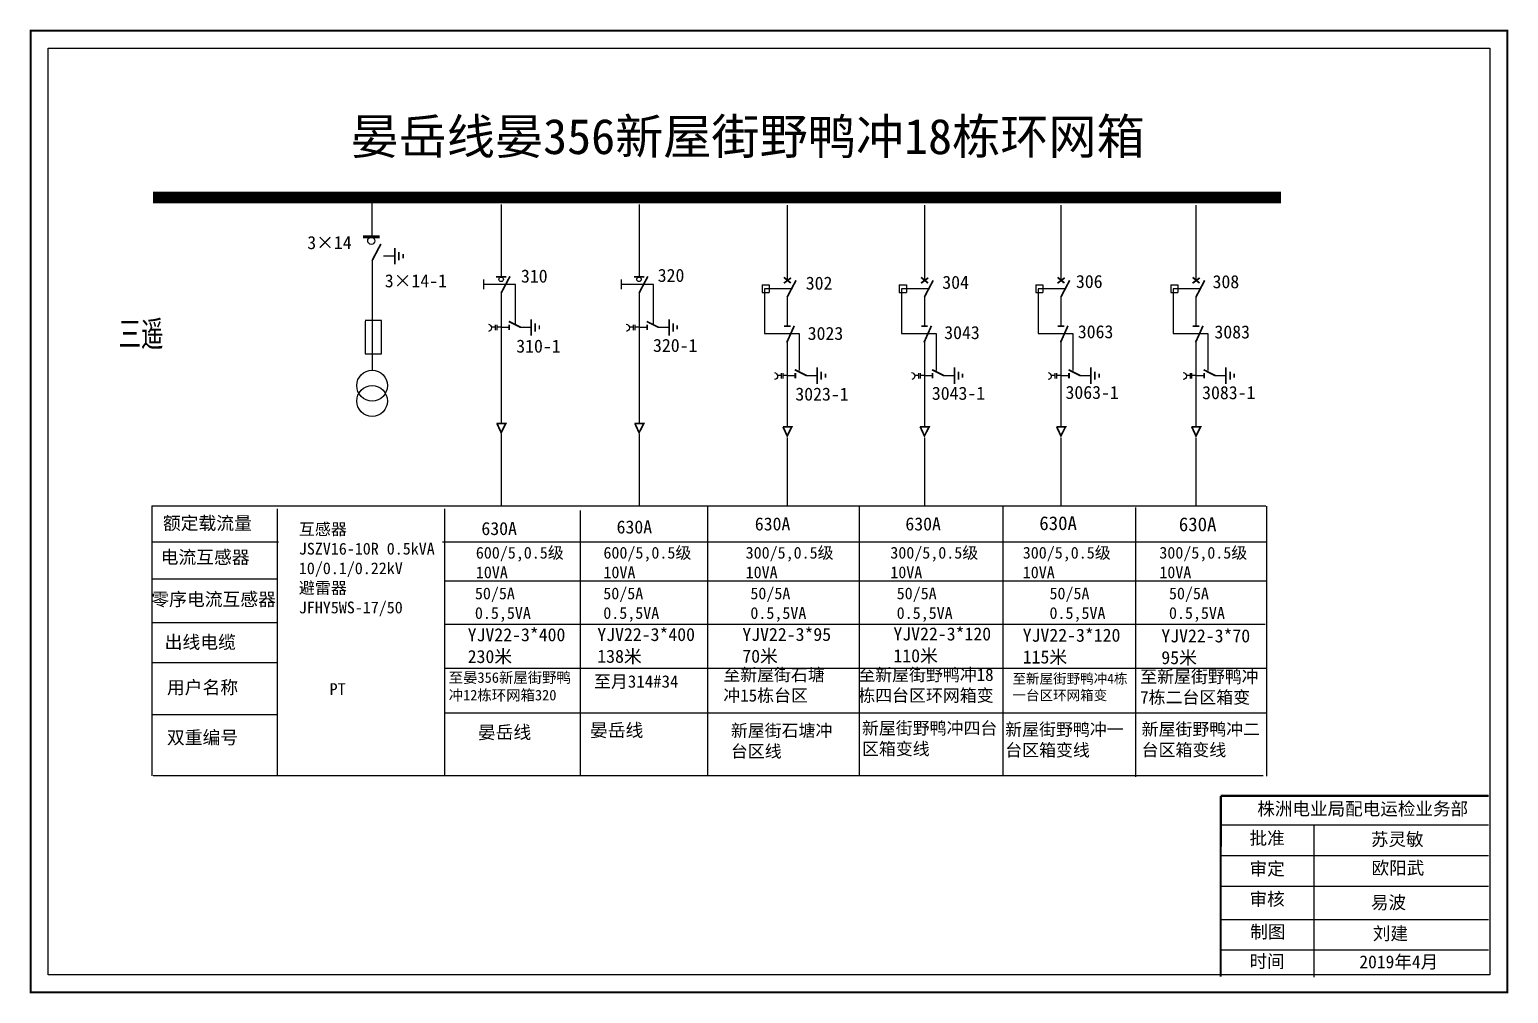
# Model space of a CAD drawing. Extents: x -374 to -258, y -132 to -80.
# Drawn here: x -296.16 to -258.46, y -104.63 to -80.07 of the extents above; entities that cross this region are included whole.
import ezdxf

# ---------------------------------------------------------------- set-up
doc = ezdxf.new("R2010")
doc.units = 0
doc.header["$LTSCALE"] = 0.774411
doc.linetypes.add('ACAD_ISO02W100', pattern=[15, 12, -3])
doc.linetypes.add('CENTER', pattern=[50.8, 31.75, -6.35, 6.35, -6.35])
doc.layers.get('0').update_dxf_attribs({"linetype": 'CONTINUOUS'})
doc.layers.add('2', color=7, linetype='CONTINUOUS')
doc.layers.add('3', color=7, linetype='CONTINUOUS')
doc.styles.add('hztxt_txtstyle_0.00_0_0', font='simkai.ttf')
doc.styles.add('hztxt_txtstyle_2.70_0_0', font='simkai.ttf', dxfattribs={"height": 2.7})
doc.styles.add('字体', font='', dxfattribs={"height": 2.5})
doc.styles.add('宋体', font='', dxfattribs={"width": 0.65})
doc.styles.get('字体').set_extended_font_data('SimSun')
doc.styles.get('宋体').set_extended_font_data('SimSun')

# ---------------------------------------------------------------- blocks, each defined once
blk = doc.blocks.new('JD')
for points in [[(-2, 0.2), (-2, -0.2), (2, 0.2), (2, -0.2)], [(1, -1.2), (1, -0.8), (-1, -1.2), (-1, -0.8)], [(-0.5, -1.8), (-0.5, -2.2), (0.5, -1.8), (0.5, -2.2)]]:
    blk.add_trace(points)

msp = doc.modelspace()

# ---------------------------------------------------------------- linework, layer by layer
at = {"color": 0}
for p, q in [((-287.438, -84.347), (-287.438, -85.333)), ((-284.143, -84.527), (-284.143, -86.361)), ((-280.627, -84.527), (-280.627, -86.361)), ((-276.851, -84.538), (-276.851, -86.462)), ((-273.354, -84.538), (-273.354, -86.462)), ((-269.874, -84.538), (-269.874, -86.462)), ((-266.431, -84.538), (-266.431, -86.462)), ((-287.433, -85.944), (-287.433, -88.741)), ((-287.139, -85.833), (-286.856, -85.833)), ((-277.49, -86.567), (-277.31, -86.567)), ((-277.49, -86.567), (-277.49, -86.766)), ((-277.31, -86.567), (-277.31, -86.766)), ((-273.993, -86.567), (-273.813, -86.567)), ((-273.993, -86.567), (-273.993, -86.766)), ((-273.813, -86.567), (-273.813, -86.766)), ((-270.513, -86.567), (-270.334, -86.567)), ((-270.513, -86.567), (-270.513, -86.766)), ((-270.334, -86.567), (-270.334, -86.766)), ((-267.07, -86.567), (-266.891, -86.567)), ((-267.07, -86.567), (-267.07, -86.766)), ((-266.891, -86.567), (-266.891, -86.766)), ((-284.143, -86.77), (-284.143, -90.1)), ((-280.627, -86.77), (-280.627, -90.1)), ((-277.49, -86.766), (-277.31, -86.766)), ((-276.851, -86.871), (-276.851, -87.614)), ((-273.993, -86.766), (-273.813, -86.766)), ((-273.354, -86.871), (-273.354, -87.614)), ((-270.513, -86.766), (-270.334, -86.766)), ((-269.874, -86.871), (-269.874, -87.614)), ((-267.07, -86.766), (-266.891, -86.766)), ((-266.431, -86.871), (-266.431, -87.614)), ((-284.143, -87.654), (-283.936, -87.654)), ((-283.665, -87.648), (-283.383, -87.648)), ((-280.627, -87.654), (-280.42, -87.654)), ((-280.149, -87.648), (-279.867, -87.648)), ((-276.851, -87.985), (-276.851, -90.177)), ((-273.354, -87.985), (-273.354, -90.177)), ((-269.874, -87.985), (-269.874, -90.177)), ((-266.431, -87.985), (-266.431, -90.177)), ((-276.851, -88.885), (-276.644, -88.885)), ((-276.373, -88.879), (-276.091, -88.879)), ((-273.354, -88.885), (-273.146, -88.885)), ((-272.875, -88.879), (-272.593, -88.879)), ((-269.874, -88.885), (-269.667, -88.885)), ((-269.396, -88.879), (-269.114, -88.879)), ((-266.431, -88.885), (-266.224, -88.885)), ((-265.953, -88.879), (-265.671, -88.879)), ((-289.82, -93.13), (-293.032, -93.13)), ((-289.833, -94.075), (-293.044, -94.075)), ((-289.833, -95.189), (-293.044, -95.189)), ((-289.845, -96.206), (-293.056, -96.206)), ((-289.833, -97.529), (-293.044, -97.529))]:
    msp.add_line(p, q, dxfattribs=at)
at = {"color": 0, "linetype": 'ACAD_ISO02W100'}
for p, q in [((-276.761, -86.671), (-277.433, -86.671)), ((-277.433, -86.671), (-277.433, -87.814)), ((-273.264, -86.671), (-273.936, -86.671)), ((-273.936, -86.671), (-273.936, -87.814)), ((-269.784, -86.671), (-270.456, -86.671)), ((-270.456, -86.671), (-270.456, -87.814)), ((-266.341, -86.671), (-267.013, -86.671)), ((-267.013, -86.671), (-267.013, -87.814)), ((-277.433, -87.814), (-276.547, -87.814)), ((-276.547, -87.814), (-276.547, -88.757)), ((-273.936, -87.814), (-273.049, -87.814)), ((-273.049, -87.814), (-273.049, -88.757)), ((-270.456, -87.814), (-269.57, -87.814)), ((-269.57, -87.814), (-269.57, -88.757)), ((-267.013, -87.814), (-266.127, -87.814)), ((-266.127, -87.814), (-266.127, -88.757))]:
    msp.add_line(p, q, dxfattribs=at)
at = {"color": 0, "linetype": 'CENTER'}
for p, q in [((-284.142, -90.369), (-284.142, -92.21)), ((-280.626, -90.369), (-280.626, -92.21)), ((-276.85, -90.472), (-276.85, -92.2)), ((-273.352, -90.472), (-273.352, -92.2)), ((-269.873, -90.472), (-269.873, -92.2)), ((-266.43, -90.472), (-266.43, -92.2))]:
    msp.add_line(p, q, dxfattribs=at)
at = {"color": 0, "linetype": 'Continuous'}
for p, q in [((-293.051, -92.206), (-264.652, -92.206)), ((-293.038, -99.089), (-293.038, -92.206)), ((-289.85, -92.28), (-289.85, -99.088)), ((-285.587, -92.28), (-285.587, -99.088)), ((-282.132, -92.326), (-282.132, -99.084)), ((-278.884, -92.219), (-278.884, -99.087)), ((-275.016, -92.219), (-275.016, -99.087)), ((-271.355, -92.224), (-271.355, -99.092)), ((-267.975, -92.247), (-267.975, -99.115)), ((-264.635, -92.211), (-264.635, -99.093)), ((-285.639, -93.125), (-264.642, -93.125)), ((-285.587, -94.114), (-264.635, -94.114)), ((-285.587, -95.218), (-264.67, -95.218)), ((-285.587, -96.337), (-264.613, -96.337)), ((-285.587, -97.476), (-264.642, -97.476)), ((-264.715, -99.089), (-293.016, -99.089)), ((-265.797, -100.338), (-258.972, -100.338)), ((-263.428, -100.338), (-263.428, -104.219)), ((-265.797, -101.117), (-258.972, -101.117)), ((-265.797, -101.895), (-258.972, -101.895)), ((-265.797, -102.743), (-258.972, -102.743)), ((-265.797, -103.52), (-258.972, -103.52))]:
    msp.add_line(p, q, dxfattribs=at)
at = {"color": 0, "linetype": 'Continuous', "const_width": 0.0547}
msp.add_lwpolyline([(-296.137, -80.093), (-258.492, -80.093), (-258.492, -104.604), (-296.137, -104.604)], close=True, dxfattribs=at)
at = {"color": 0, "linetype": 'Continuous'}
msp.add_lwpolyline([(-295.694, -80.536), (-258.935, -80.536), (-258.935, -104.161), (-295.694, -104.161)], close=True, dxfattribs=at)
at = {"color": 0}
for points, const_width in [([(-293.015, -84.347), (-264.262, -84.347)], 0.3), ([(-287.664, -85.347), (-287.243, -85.347)], 0.0713), ([(-287.433, -85.955), (-287.209, -85.529)], 0.0449), ([(-284.275, -86.367), (-284.01, -86.367)], 0.0449), ([(-284.143, -86.781), (-283.918, -86.355)], 0.0449), ([(-280.76, -86.367), (-280.495, -86.367)], 0.0449), ([(-280.627, -86.781), (-280.403, -86.355)], 0.0449), ([(-276.936, -86.529), (-276.754, -86.393)], 0.0449), ([(-276.935, -86.38), (-276.759, -86.526)], 0.0449), ([(-276.851, -86.883), (-276.626, -86.457)], 0.0449), ([(-273.439, -86.529), (-273.256, -86.393)], 0.0449), ([(-273.437, -86.38), (-273.261, -86.526)], 0.0449), ([(-273.354, -86.883), (-273.129, -86.457)], 0.0449), ([(-269.96, -86.529), (-269.777, -86.393)], 0.0449), ([(-269.958, -86.38), (-269.782, -86.526)], 0.0449), ([(-269.874, -86.883), (-269.65, -86.457)], 0.0449), ([(-266.517, -86.529), (-266.334, -86.393)], 0.0449), ([(-266.515, -86.38), (-266.339, -86.526)], 0.0449), ([(-266.431, -86.883), (-266.207, -86.457)], 0.0449), ([(-283.947, -87.504), (-283.648, -87.654)], 0.0449), ([(-283.936, -87.585), (-283.936, -87.723)], 0.0449), ([(-280.432, -87.504), (-280.132, -87.654)], 0.0449), ([(-280.42, -87.585), (-280.42, -87.723)], 0.0449), ([(-276.932, -87.625), (-276.765, -87.625)], 0.0449), ([(-276.86, -88.04), (-276.671, -87.616)], 0.0449), ([(-273.434, -87.625), (-273.268, -87.625)], 0.0449), ([(-273.363, -88.04), (-273.174, -87.616)], 0.0449), ([(-269.955, -87.625), (-269.788, -87.625)], 0.0449), ([(-269.883, -88.04), (-269.694, -87.616)], 0.0449), ([(-266.512, -87.625), (-266.345, -87.625)], 0.0449), ([(-266.44, -88.04), (-266.251, -87.616)], 0.0449), ([(-276.655, -88.735), (-276.356, -88.885)], 0.0449), ([(-276.644, -88.816), (-276.644, -88.954)], 0.0449), ([(-273.158, -88.735), (-272.858, -88.885)], 0.0449), ([(-273.146, -88.816), (-273.146, -88.954)], 0.0449), ([(-269.678, -88.735), (-269.379, -88.885)], 0.0449), ([(-269.667, -88.816), (-269.667, -88.954)], 0.0449), ([(-266.235, -88.735), (-265.936, -88.885)], 0.0449), ([(-266.224, -88.816), (-266.224, -88.954)], 0.0449), ([(-284.253, -90.107), (-284.025, -90.107), (-284.142, -90.338), (-284.251, -90.102)], 0.0449), ([(-280.738, -90.107), (-280.509, -90.107), (-280.626, -90.338), (-280.735, -90.102)], 0.0449), ([(-276.961, -90.191), (-276.733, -90.191), (-276.85, -90.422), (-276.959, -90.186)], 0.0449), ([(-273.464, -90.191), (-273.235, -90.191), (-273.352, -90.422), (-273.461, -90.186)], 0.0449), ([(-269.985, -90.191), (-269.756, -90.191), (-269.873, -90.422), (-269.982, -90.186)], 0.0449), ([(-266.542, -90.191), (-266.313, -90.191), (-266.43, -90.422), (-266.539, -90.186)], 0.0449)]:
    msp.add_lwpolyline(points, dxfattribs=dict(at, const_width=const_width))
for points in [[(-284.596, -86.435), (-284.596, -86.685)], [(-281.08, -86.435), (-281.08, -86.685)], [(-287.611, -87.493), (-287.611, -88.333), (-287.196, -88.333), (-287.196, -87.484), (-287.611, -87.484)], [(-284.294, -87.652), (-284.389, -87.652)], [(-284.294, -87.589), (-284.294, -87.725)], [(-284.252, -87.589), (-284.252, -87.725)], [(-284.143, -87.652), (-284.252, -87.652)], [(-280.778, -87.652), (-280.873, -87.652)], [(-280.778, -87.589), (-280.778, -87.725)], [(-280.736, -87.589), (-280.736, -87.725)], [(-280.628, -87.652), (-280.736, -87.652)], [(-277.002, -88.883), (-277.097, -88.883)], [(-277.002, -88.82), (-277.002, -88.956)], [(-276.96, -88.82), (-276.96, -88.956)], [(-276.851, -88.883), (-276.96, -88.883)], [(-273.505, -88.883), (-273.599, -88.883)], [(-273.505, -88.82), (-273.505, -88.956)], [(-273.463, -88.82), (-273.463, -88.956)], [(-273.354, -88.883), (-273.463, -88.883)], [(-270.025, -88.883), (-270.12, -88.883)], [(-270.025, -88.82), (-270.025, -88.956)], [(-269.983, -88.82), (-269.983, -88.956)], [(-269.875, -88.883), (-269.983, -88.883)], [(-266.582, -88.883), (-266.677, -88.883)], [(-266.582, -88.82), (-266.582, -88.956)], [(-266.54, -88.82), (-266.54, -88.956)], [(-266.432, -88.883), (-266.54, -88.883)]]:
    msp.add_lwpolyline(points, dxfattribs=at)
at = {"color": 0, "linetype": 'ACAD_ISO02W100'}
for points in [[(-283.775, -87.583), (-283.775, -86.56), (-284.596, -86.56)], [(-280.259, -87.583), (-280.259, -86.56), (-281.08, -86.56)]]:
    msp.add_lwpolyline(points, dxfattribs=at)
at = {"color": 0}
for points in [[(-284.469, -87.575, -0.877934), (-284.466, -87.757)], [(-280.954, -87.575, -0.877934), (-280.95, -87.757)], [(-277.177, -88.806, -0.877934), (-277.174, -88.988)], [(-273.68, -88.806, -0.877934), (-273.676, -88.988)], [(-270.201, -88.806, -0.877934), (-270.197, -88.988)], [(-266.757, -88.806, -0.877934), (-266.754, -88.988)]]:
    msp.add_lwpolyline(points, format="xyb", dxfattribs=at)
at = {"color": 0, "linetype": 'Continuous', "const_width": 0.0547}
for points in [[(-265.797, -99.596), (-265.801, -104.206)], [(-265.797, -99.596), (-258.972, -99.596)]]:
    msp.add_lwpolyline(points, dxfattribs=at)
at = {"color": 0}
for centre, radius in [((-287.453, -85.448), 0.0914), ((-284.143, -86.43), 0.0576), ((-280.627, -86.43), 0.0576)]:
    msp.add_circle(centre, radius, dxfattribs=at)
at = {"layer": '2', "color": 0}
for centre in [(-287.431, -89.14), (-287.431, -89.532)]:
    msp.add_circle(centre, 0.392, dxfattribs=at)

# ---------------------------------------------------------------- block references
at = {"color": 0, "xscale": 0.1048396576378465, "yscale": 0.1048396576378465, "zscale": 0.104839657637854, "rotation": 90}
for p in [(-286.852, -85.841), (-283.379, -87.656), (-279.863, -87.656), (-276.087, -88.887), (-272.589, -88.887), (-269.11, -88.887), (-265.667, -88.887)]:
    msp.add_blockref('JD', p, dxfattribs=at)

# ---------------------------------------------------------------- texts
at = {"color": 0, "linetype": 'Continuous', "style": 'hztxt_txtstyle_2.70_0_0'}
for s, p in [('3×14', (-289.085, -85.661)), ('3×14-1', (-287.109, -86.635)), ('310', (-283.638, -86.514)), ('320', (-280.151, -86.496)), ('306', (-269.49, -86.652)), ('308', (-266.007, -86.657)), ('302', (-276.377, -86.694)), ('304', (-272.897, -86.673)), ('3023', (-276.328, -87.975)), ('3043', (-272.848, -87.954)), ('3063', (-269.442, -87.933)), ('3083', (-265.959, -87.938)), ('310-1', (-283.758, -88.299)), ('320-1', (-280.271, -88.281)), ('3023-1', (-276.643, -89.522)), ('3043-1', (-273.163, -89.501)), ('3063-1', (-269.756, -89.479)), ('3083-1', (-266.273, -89.485))]:
    msp.add_text(s, height=0.3328, dxfattribs=at).set_placement(p)
at = {"color": 0, "linetype": 'Continuous', "attachment_point": 1}
for s, insert, char_height, width, style in [('晏岳线晏356新屋街野鸭冲18栋环网箱', (-287.984, -82.339), 0.9, 27.16927, '字体'), ('{\\fSimSun|b0|i0|c134|p2;额定载流量}', (-292.766, -92.479), 0.33282, 5.36557, 'hztxt_txtstyle_2.70_0_0'), ('\\A1;{\\fSimSun|b0|i0|c134|p2;互感器\\PJSZV16-10R 0.5kVA\\P10/0.1/0.22kV\\P避雷器\\PJFHY5WS-17/50}', (-289.3, -92.647), 0.29954, 5.52338, 'hztxt_txtstyle_2.70_0_0'), ('{\\fSimSun|b0|i0|c134|p2;630A}', (-284.646, -92.616), 0.33282, 5.36557, 'hztxt_txtstyle_2.70_0_0'), ('{\\fSimSun|b0|i0|c134|p2;630A}', (-281.2, -92.576), 0.33282, 5.36557, 'hztxt_txtstyle_2.70_0_0'), ('{\\fSimSun|b0|i0|c134|p2;630A}', (-277.676, -92.498), 0.33282, 5.36557, 'hztxt_txtstyle_2.70_0_0'), ('{\\fSimSun|b0|i0|c134|p2;630A}', (-273.838, -92.498), 0.33282, 5.36557, 'hztxt_txtstyle_2.70_0_0'), ('{\\fSimSun|b0|i0|c134|p2;630A}', (-270.424, -92.47), 0.35272, 2.83619, 'hztxt_txtstyle_0.00_0_0'), ('{\\fSimSun|b0|i0|c134|p2;630A}', (-266.867, -92.498), 0.35272, 2.83619, 'hztxt_txtstyle_0.00_0_0'), ('{\\fSimSun|b0|i0|c134|p2;电流互感器}', (-292.824, -93.345), 0.33282, 5.36557, 'hztxt_txtstyle_2.70_0_0'), ('\\A1;{\\fSimSun|b0|i0|c134|p2;600/5,0.5级\\P10VA}', (-284.788, -93.249), 0.29954, 5.52338, 'hztxt_txtstyle_2.70_0_0'), ('\\A1;{\\fSimSun|b0|i0|c134|p2;600/5,0.5级\\P10VA}', (-281.535, -93.249), 0.29954, 5.52338, 'hztxt_txtstyle_2.70_0_0'), ('\\A1;{\\fSimSun|b0|i0|c134|p2;300/5,0.5级\\P10VA}', (-277.91, -93.249), 0.29954, 5.52338, 'hztxt_txtstyle_2.70_0_0'), ('\\A1;{\\fSimSun|b0|i0|c134|p2;300/5,0.5级\\P10VA}', (-274.222, -93.249), 0.29954, 5.52338, 'hztxt_txtstyle_2.70_0_0'), ('\\A1;{\\fSimSun|b0|i0|c134|p2;300/5,0.5级\\P10VA}', (-270.845, -93.249), 0.29954, 5.52338, 'hztxt_txtstyle_2.70_0_0'), ('\\A1;{\\fSimSun|b0|i0|c134|p2;300/5,0.5级\\P10VA}', (-267.364, -93.249), 0.29954, 5.52338, 'hztxt_txtstyle_2.70_0_0'), ('{\\fSimSun|b0|i0|c134|p2;零序电流互感器}', (-293.061, -94.418), 0.33282, 5.36557, 'hztxt_txtstyle_2.70_0_0'), ('{\\fSimSun|b0|i0|c134|p2;50/5A\\P0.5,5VA}', (-284.812, -94.286), 0.29954, 5.36557, 'hztxt_txtstyle_2.70_0_0'), ('{\\fSimSun|b0|i0|c134|p2;50/5A\\P0.5,5VA}', (-281.539, -94.286), 0.29954, 5.36557, 'hztxt_txtstyle_2.70_0_0'), ('{\\fSimSun|b0|i0|c134|p2;50/5A\\P0.5,5VA}', (-277.789, -94.286), 0.29954, 5.36557, 'hztxt_txtstyle_2.70_0_0'), ('{\\fSimSun|b0|i0|c134|p2;50/5A\\P0.5,5VA}', (-274.059, -94.286), 0.29954, 5.36557, 'hztxt_txtstyle_2.70_0_0'), ('{\\fSimSun|b0|i0|c134|p2;50/5A\\P0.5,5VA}', (-270.164, -94.286), 0.29954, 5.36557, 'hztxt_txtstyle_2.70_0_0'), ('{\\fSimSun|b0|i0|c134|p2;50/5A\\P0.5,5VA}', (-267.119, -94.286), 0.29954, 5.36557, 'hztxt_txtstyle_2.70_0_0'), ('{\\fSimSun|b0|i0|c134|p2;YJV22-3*400\\P230米}', (-284.996, -95.323), 0.33282, 5.36557, 'hztxt_txtstyle_2.70_0_0'), ('{\\fSimSun|b0|i0|c134|p2;YJV22-3*400\\P138米}', (-281.692, -95.317), 0.33282, 5.36557, 'hztxt_txtstyle_2.70_0_0'), ('{\\fSimSun|b0|i0|c134|p2;YJV22-3*95\\P70米}', (-277.995, -95.314), 0.33282, 5.36557, 'hztxt_txtstyle_2.70_0_0'), ('{\\fSimSun|b0|i0|c134|p2;YJV22-3*120\\P110米}', (-274.143, -95.302), 0.33282, 5.36557, 'hztxt_txtstyle_2.70_0_0'), ('{\\fSimSun|b0|i0|c134|p2;YJV22-3*120\\P115米}', (-270.847, -95.335), 0.33282, 5.36557, 'hztxt_txtstyle_2.70_0_0'), ('{\\fSimSun|b0|i0|c134|p2;YJV22-3*70\\P95米}', (-267.313, -95.351), 0.33282, 5.36557, 'hztxt_txtstyle_2.70_0_0'), ('{\\fSimSun|b0|i0|c134|p2;出线电缆}', (-292.721, -95.51), 0.33282, 5.36557, 'hztxt_txtstyle_2.70_0_0'), ('{\\fSimSun|b0|i0|c134|p2;至晏356新屋街野鸭冲12栋环网箱320}', (-285.48, -96.446), 0.26876, 3.42797, 'hztxt_txtstyle_2.70_0_0'), ('{\\fSimSun|b0|i0|c134|p2;至月314#34}', (-281.776, -96.522), 0.31618, 3.43142, 'hztxt_txtstyle_2.70_0_0'), ('{\\fSimSun|b0|i0|c134|p2;至新屋街石塘冲15栋台区}', (-278.479, -96.35), 0.31618, 2.76055, 'hztxt_txtstyle_2.70_0_0'), ('{\\fSimSun|b0|i0|c134|p2;至新屋街野鸭冲18栋四台区环网箱变}', (-275.039, -96.35), 0.31618, 3.6701, 'hztxt_txtstyle_2.70_0_0'), ('{\\fSimSun|b0|i0|c134|p2;至新屋街野鸭冲4栋一台区环网箱变}', (-271.108, -96.482), 0.25295, 2.93608, 'hztxt_txtstyle_2.70_0_0'), ('{\\fSimSun|b0|i0|c134|p2;至新屋街野鸭冲7栋二台区箱变}', (-267.852, -96.399), 0.31618, 3.20465, 'hztxt_txtstyle_2.70_0_0'), ('{\\fSimSun|b0|i0|c134|p2;用户名称}', (-292.663, -96.664), 0.33282, 5.36557, 'hztxt_txtstyle_2.70_0_0'), ('{\\fSimSun|b0|i0|c134|p2;PT}', (-288.516, -96.724), 0.30072, 2.33958, 'hztxt_txtstyle_0.00_0_0'), ('{\\fSimSun|b0|i0|c134|p2;双重编号}', (-292.663, -97.942), 0.33282, 5.36557, 'hztxt_txtstyle_2.70_0_0'), ('{\\fSimSun|b0|i0|c134|p2;晏岳线}', (-284.738, -97.809), 0.33282, 3.08221, 'hztxt_txtstyle_2.70_0_0'), ('{\\fSimSun|b0|i0|c134|p2;晏岳线}', (-281.881, -97.757), 0.33282, 3.08221, 'hztxt_txtstyle_2.70_0_0'), ('{\\fSimSun|b0|i0|c134|p2;新屋街石塘冲台区线}', (-278.286, -97.773), 0.31618, 2.76055, 'hztxt_txtstyle_2.70_0_0'), ('{\\fSimSun|b0|i0|c134|p2;新屋街野鸭冲四台区箱变线}', (-274.945, -97.711), 0.31618, 3.6701, 'hztxt_txtstyle_2.70_0_0'), ('{\\fSimSun|b0|i0|c134|p2;新屋街野鸭冲一台区箱变线}', (-271.292, -97.744), 0.31618, 3.33071, 'hztxt_txtstyle_2.70_0_0'), ('{\\fSimSun|b0|i0|c134|p2;新屋街野鸭冲二台区箱变线}', (-267.815, -97.739), 0.31618, 3.33071, 'hztxt_txtstyle_2.70_0_0'), ('株洲电业局配电运检业务部', (-264.866, -99.76), 0.32832, 8.97604, '字体'), ('{\\fKaiTi_GB2312|b0|i0|c134|p49;批准}', (-265.064, -100.509), 0.32832, 2.56763, '字体'), ('苏灵敏', (-261.97, -100.537), 0.3283, 2.56763, '字体'), ('\\f\uffbfﾬￌﾣﾤ_GB2312|b0|i0|c134|p49;审定', (-265.064, -101.288), 0.32832, 2.56763, '字体'), ('欧阳武', (-261.954, -101.268), 0.3283, 2.56763, '字体'), ('\\f\uffbfﾬￌﾣﾤ_GB2312|b0|i0|c134|p49;审核', (-265.064, -102.061), 0.32832, 2.56763, '字体'), ('易波', (-261.97, -102.149), 0.3283, 2.56763, '字体'), ('\\f\uffbfﾬￌﾣﾤ_GB2312|b0|i0|c134|p49;制图', (-265.047, -102.895), 0.32832, 2.56763, '字体'), ('刘建', (-261.922, -102.939), 0.3283, 2.56763, '字体'), ('\\f\uffbfﾬￌﾣﾤ_GB2312|b0|i0|c134|p49;时间', (-265.064, -103.648), 0.32832, 2.56763, '字体'), ('2019年4月', (-262.266, -103.662), 0.3283, 4.80244, '字体')]:
    msp.add_mtext(s, dxfattribs=dict(at, insert=insert, char_height=char_height, width=width, style=style))
at = {"layer": '3', "color": 0, "style": '宋体', "width": 0.65}
msp.add_text('三遥', height=0.643, dxfattribs=at).set_placement((-293.893, -88.141, -0.009))

doc.saveas('drawing.dxf')
